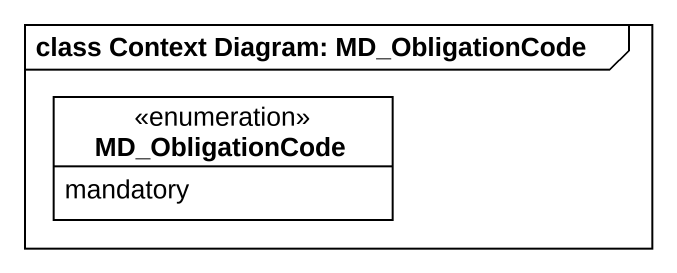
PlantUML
@startuml
mainframe class Context Diagram: MD_ObligationCode
hide circle
hide empty members
enum MD_ObligationCode {
  mandatory
}
@enduml
